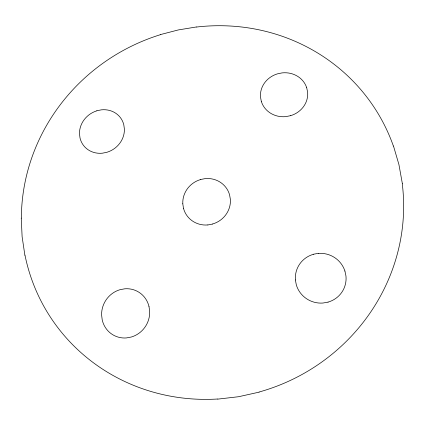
<?xml version="1.0" encoding="UTF-8"?>
<svg xmlns="http://www.w3.org/2000/svg" width="425" height="425" viewBox="0 0 425 425"><rect width="100%" height="100%" fill="white"/><g stroke="black" fill="none" stroke-linecap="round" stroke-linejoin="round"><path stroke-width="0.64" d="M160.438 34.579L178.288 29.941L196.488 26.95M96.852 110.76L101.378 109.836A23.056 21.091 -35.2 0 1 123.781 124.684L124.397 129.051A23.062 21.096 -35.2 0 1 106.941 152.272L102.351 153.202A23.062 21.096 -35.2 0 1 80.017 138.003L79.47 133.647A23.062 21.096 -35.2 0 1 96.868 110.813M290.673 115.658L285.876 116.615A23.667 21.877 -12.2 0 1 261.343 101.437M200.414 179.541L205.19 178.612A24.023 22.987 -28.4 0 1 229.564 194.778L230.387 199.447A24.023 22.987 -28.4 0 1 212.675 223.97M212.691 224.044L207.841 224.958M313.22 254.278L318.272 253.353M328.047 302.127L322.904 303.041A25.399 24.825 16.5 0 1 296.337 284.957L295.37 279.953M259.096 392.153L238.563 396.722L217.775 399.123M393.502 146.041L398.921 164.549L402.374 183.701M306.696 87.709L307.615 92.108A23.667 21.877 -12.2 0 1 290.668 115.648M344.914 271.001L345.961 276.016A25.404 24.831 16.5 0 1 328.047 302.117M261.332 101.442L260.493 97.049A23.667 21.872 -12.2 0 1 277.387 73.865L282.099 72.893A23.667 21.877 -12.2 0 1 306.685 87.709M183.51 208.409L182.782 203.75M148.994 306.404L149.68 311.371A24.9 23.688 -59.6 0 1 131.182 337.057L126.267 337.949A24.9 23.688 -59.6 0 1 102.218 319.919L101.602 314.967A24.905 23.694 -59.6 0 1 120.02 289.691L124.854 288.793A24.9 23.688 -59.6 0 1 148.978 306.404M24.868 255.159L22.116 236.704L21.25 218.137M21.356 218.126A192.663 184.758 -28.4 0 1 160.459 34.669M196.493 27.046A192.663 184.769 -28.3 0 1 393.391 146.072M402.257 183.712A192.69 184.822 -28.4 0 1 259.064 392.031M217.77 399.001A192.684 184.801 -28.5 0 1 24.974 255.127M295.444 279.985A25.404 24.831 16.5 0 1 313.305 254.331M318.293 253.417A25.404 24.831 16.5 0 1 344.914 271.065M207.836 224.947A24.028 22.992 -28.4 0 1 183.526 208.409M182.808 203.798A24.028 22.992 -28.4 0 1 200.43 179.6"/></g></svg>
